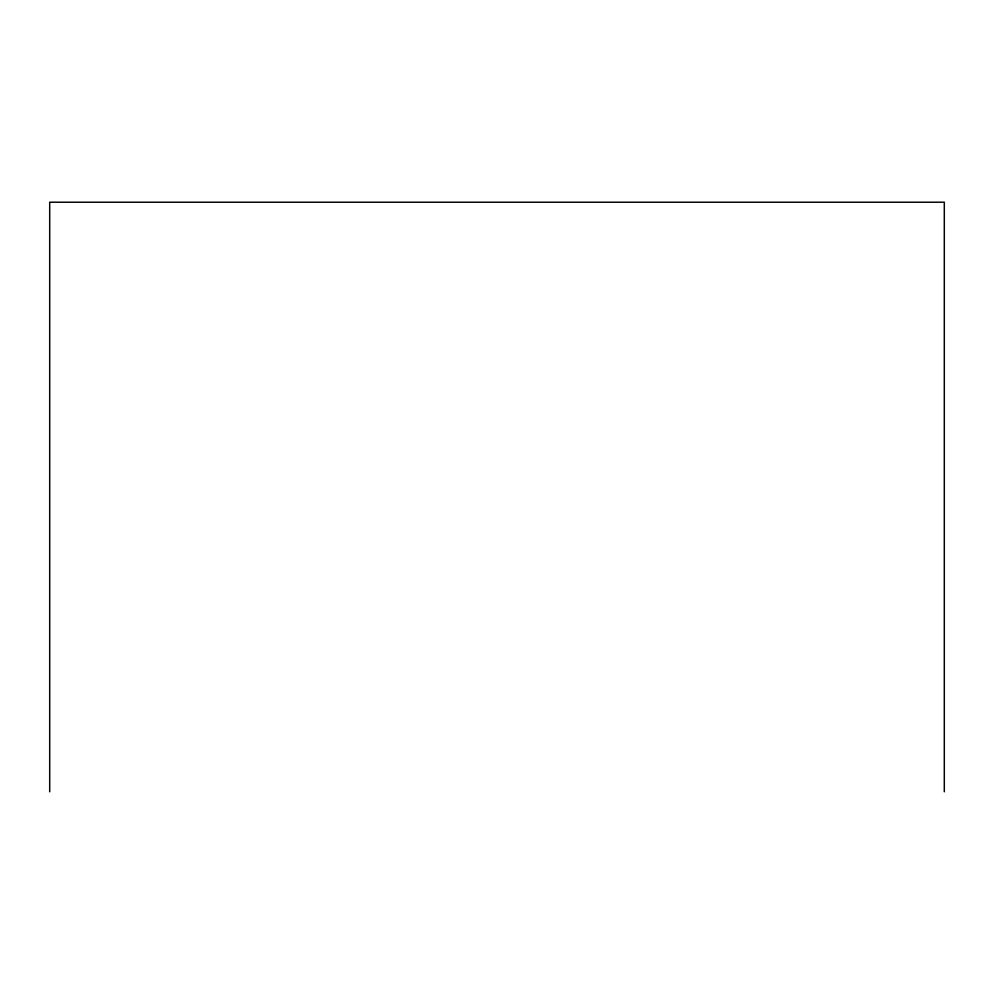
<?xml version="1.0" encoding="UTF-8"?>
<svg xmlns="http://www.w3.org/2000/svg" width="994" height="994" viewBox="0 0 994 994"><rect width="100%" height="100%" fill="white"/><g stroke="black" fill="none" stroke-linecap="round" stroke-linejoin="round"><path stroke-width="1.49" d="M944.3 791.783L944.3 202.217L49.7 202.217L49.7 791.783"/></g></svg>
